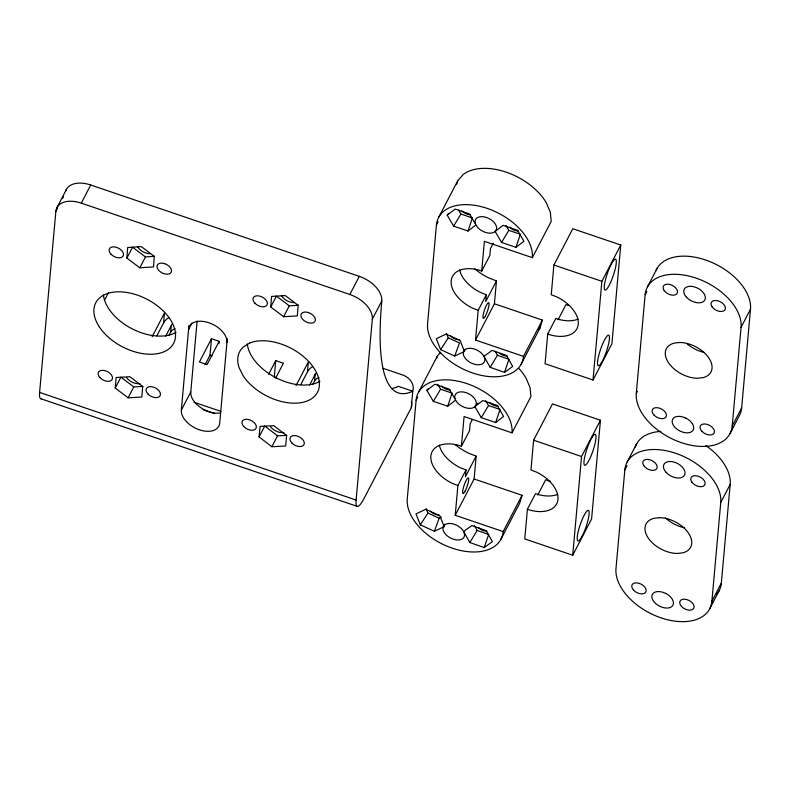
<?xml version="1.0" encoding="UTF-8"?>
<svg xmlns="http://www.w3.org/2000/svg" width="790" height="790" viewBox="0 0 790 790"><rect width="100%" height="100%" fill="white"/><g stroke="black" fill="none" stroke-linecap="round" stroke-linejoin="round"><path stroke-width="1.19" d="M126.904 258.093L127.674 247.507L141.351 246.628L154.267 256.345L153.497 266.931L139.82 267.81L126.904 258.093L132.572 247.211L145.488 256.928L154.603 256.335M270.743 306.994L271.572 296.418L285.279 295.588L298.156 305.325L297.336 315.891L283.62 316.721L270.743 306.994L276.411 296.102L289.288 305.839L298.423 305.286M115.251 388.058L116.13 377.511L129.866 376.712L142.714 386.468L141.844 397.024L128.108 397.824L115.251 388.058L120.919 377.176L133.777 386.932L142.931 386.409M41.337 398.733A25.813 4.987 -71.2 0 1 39.609 392.413L55.843 211.434L57.502 208.234M156.884 335.78L163.609 322.863L164.498 312.988L152.174 336.659M169.011 335.286L170.689 332.057L171.282 325.47A8.255 6.35 5.1 0 1 172.329 324.058M227.283 338.574L219.699 423.154A20.649 12.601 27.5 0 1 199.337 429.79A20.649 12.601 27.5 0 1 181.335 410.099L188.919 325.539M181.335 410.099L190.775 391.959L197.135 321.046M205.064 364.694L210.012 355.194L211.493 338.742L219.166 341.349L218.948 343.699M275.73 377.985L283.422 363.212L275.75 360.605L274.268 377.057L276.46 377.798M300.753 384.71L307.478 371.804L308.357 361.929L296.033 385.599M312.88 384.216L314.558 380.997L315.151 374.411A8.255 6.35 5.1 0 1 316.188 372.999M39.609 392.413L356.112 500.07L372.337 319.101L381.787 300.96A25.813 15.751 27.5 0 0 371.073 282.632L368.347 280.726A25.813 15.751 27.5 0 0 359.282 276.352L90.731 184.998A25.813 15.751 27.5 0 0 65.679 191.219M356.112 500.07A25.813 4.987 -71.2 0 0 364.081 498.391L411.294 407.689L412.775 391.238A376.86 72.739 -71.2 0 1 381.787 300.96M417.782 397.044L416.113 400.244L407.265 498.954A51.627 31.501 27.5 0 0 452.265 548.171A51.627 31.501 27.5 0 0 503.171 531.581L522.062 495.3L474.109 478.987L476.153 456.116L468.569 453.174A41.811 25.517 27.5 0 1 455.386 444.8M438.094 221.832L436.426 225.041L427.578 323.752A51.627 31.501 27.5 0 0 472.578 372.969A51.627 31.501 27.5 0 0 523.484 356.379L542.375 320.098L494.422 303.785L496.466 280.914L488.882 277.971A41.811 25.517 27.5 0 1 474.79 268.837M503.171 531.581L455.218 515.268L457.884 485.524L466.011 469.932L460.382 467.749A30.978 18.901 27.5 0 1 439.309 445.106M457.884 485.524L452.265 483.352A30.978 18.901 27.5 0 1 431.054 454.833A30.978 18.901 27.5 0 1 459.563 445.58L461.4 446.291L464.076 416.557L512.029 432.871L530.91 396.59L530.041 387.515L525.962 377.946A51.627 31.501 27.5 0 0 518.951 368.545M523.484 356.379L475.531 340.065L478.197 310.322L486.314 294.719L480.695 292.547A30.978 18.901 27.5 0 1 459.622 269.894M478.197 310.322L472.578 308.149A30.978 18.901 27.5 0 1 451.367 279.63A30.978 18.901 27.5 0 1 479.876 270.377L481.712 271.089L484.379 241.345L532.342 257.659L551.223 221.378L550.354 212.312L546.275 202.744A51.627 31.501 27.5 0 0 463.216 174.491L457.716 180.801L438.825 217.072M466.011 469.932L465.389 476.795L476.153 456.116M486.314 294.719L485.702 301.592L496.466 280.914M527.424 509.185L524.758 538.918L572.711 555.232L591.592 518.951L600.449 420.24L552.487 403.927L533.606 440.208L530.939 469.951L536.558 472.124A30.978 18.901 27.5 0 1 557.77 500.643A30.978 18.901 27.5 0 1 529.261 509.896L527.424 509.185L535.541 493.582L537.388 494.293A30.978 18.901 27.5 0 0 557.74 494.352M547.737 333.973L545.061 363.716L593.023 380.029L611.904 343.749L620.762 245.038L572.799 228.725L553.918 265.006L551.252 294.739L556.871 296.922A30.978 18.901 27.5 0 1 578.082 325.441A30.978 18.901 27.5 0 1 549.573 334.693L547.737 333.973L555.854 318.38L557.701 319.091A30.978 18.901 27.5 0 0 578.053 319.14M572.711 555.232L581.558 456.521L600.449 420.24M593.023 380.029L601.871 281.319L620.762 245.038M627.053 465.636L624.831 469.902L615.983 568.622A51.627 31.501 27.5 0 0 660.983 617.839A51.627 31.501 27.5 0 0 711.889 601.239L721.339 583.099L730.187 484.389A51.627 31.501 27.5 0 0 705.855 445.619M655.976 270.723A51.627 31.501 27.5 0 1 709.963 261.638A51.627 31.501 27.5 0 1 750.5 309.186L741.652 407.897L732.202 426.037A51.627 31.501 27.5 0 1 681.296 442.627A51.627 31.501 27.5 0 1 636.296 393.41L645.144 294.7L646.812 291.5M711.889 601.239L720.747 502.529L730.187 484.389M732.202 426.037L741.06 327.327L750.5 309.186M259.071 436.919L260.058 426.403L273.834 425.692L286.632 435.497L285.644 446.014L271.859 446.725L259.071 436.919L264.739 426.037L277.527 435.833L286.721 435.359M464.441 351.451L460.116 340.48L446.044 334.101L436.307 338.693L440.632 349.664L454.704 356.043L464.441 351.451L464.964 349.239M444.128 526.654L439.803 515.682L425.731 509.303L415.994 513.895L420.32 524.866L434.391 531.245L444.128 526.654L444.651 524.442M456.689 184.208L457.716 180.801M436.712 358.275L437.403 356.004L440.623 352.31M521.084 364.338L539.975 328.057L542.375 320.098M522.062 495.3L519.662 503.26L500.771 539.54M448.75 213.34L447.199 215.137L453.628 226.138L468.016 231.026L472.39 217.941L460.886 214.031L458.595 210.12M428.437 388.542L426.886 390.339L433.315 401.34L447.703 406.228L452.078 393.144L440.573 389.233L437.719 384.345M496.703 229.653L495.152 231.45L501.581 242.441L515.969 247.339L520.343 234.255L508.839 230.344L505.985 225.456M477.95 403.048L474.839 406.653L481.268 417.653L495.656 422.541L500.04 409.457L488.526 405.547L485.672 400.658M504.524 372.386L512.7 366.451L506.499 355.441L492.131 350.375L483.964 356.31L490.156 367.32L504.524 372.386L508.948 359.302L497.453 355.253L495.251 351.333M484.211 547.588L492.387 541.654L486.186 530.643L471.818 525.577L463.651 531.522L469.843 542.523L484.211 547.588L488.645 534.504L477.15 530.455L474.395 525.557M454.704 356.043L459.504 342.959L448.246 337.853L446.518 333.469M434.391 531.245L439.191 518.161L441.413 517.114M57.038 207.454L66.478 189.314M62.509 198.626L63.615 196.493M55.843 211.434A25.813 15.751 27.5 0 1 69.105 201.262L72.008 201.272A25.813 15.751 27.5 0 1 81.291 203.139L90.731 184.998M104.458 300.378L108.398 292.794M139.82 267.81L145.488 256.928M128.108 397.824L133.777 386.932M165.683 336.234L171.282 325.47M191.901 323.011L188.573 329.41A20.649 12.601 27.5 0 1 208.935 322.774A20.649 12.601 27.5 0 1 226.937 342.465M211.493 338.742L199.406 361.958L207.079 364.575L219.166 341.349M283.62 316.721L289.288 305.839M268.61 374.322L275.75 360.605M81.291 203.139L349.842 294.492L359.282 276.352M271.859 446.725L277.527 435.833M309.542 385.174L315.151 374.411M493.286 243.182L490.452 248.623L489.84 255.486L481.712 271.089M418.512 392.284L437.403 356.004M475.531 340.065L494.422 303.785M472.41 419.47L470.139 423.825L469.527 430.688L461.4 446.291M455.218 515.268L474.109 478.987M558.066 319.802L566.005 304.565L568.494 305.532M537.763 495.004L545.692 479.767L548.181 480.735A41.811 25.517 27.5 0 0 550.433 481.347M647.543 286.74L656.984 268.6M636.296 393.41L637.402 391.277M627.23 461.943L636.681 443.802M729.812 433.996L739.252 415.856A51.627 31.501 27.5 0 0 741.652 407.897M709.499 609.199L718.939 591.068M453.628 226.138L460.886 214.031M501.581 242.441L508.839 230.344M433.315 401.34L440.573 389.233M481.268 417.653L488.526 405.547M490.156 367.32L497.453 355.253M469.843 542.523L477.15 530.455M440.632 349.664L448.246 337.853M420.32 524.866L427.933 513.065L426.205 508.671M538.365 329.904L539.975 328.057M447.199 215.137L455.159 209.034L469.546 213.932L475.975 224.923L468.016 231.026M495.152 231.45L503.112 225.347L517.499 230.246L523.928 241.236L515.969 247.339M426.886 390.339L434.846 384.236L449.234 389.134L455.662 400.125L447.703 406.228M474.839 406.653L482.799 400.55L497.187 405.448L503.615 416.439L495.656 422.541M553.918 265.006L601.871 281.319M383.081 368.328L404.055 375.457A18.397 14.141 5.1 0 1 412.775 391.238L398.387 386.34A376.86 72.739 -71.2 0 1 392.284 388.404M533.606 440.208L581.558 456.521M210.012 355.194L212.204 355.944M194.034 402.238L220.825 411.353M202.981 409.674L214.584 413.624M40.665 398.674L357.169 506.341M427.933 513.065L439.191 518.161M624.831 469.902A51.627 31.501 27.5 0 1 675.736 453.312A51.627 31.501 27.5 0 1 720.747 502.529M684.732 527.858A25.774 15.721 27.5 0 1 665.397 517.845M721.339 583.099A51.627 31.501 27.5 0 1 716.945 593.991M635.259 447.041A51.627 31.501 27.5 0 1 660.815 431.429M498.105 406.159A7.742 4.72 27.5 0 1 489.494 402.426M416.113 400.244A51.627 31.501 27.5 0 1 467.018 383.654A51.627 31.501 27.5 0 1 512.029 432.871M486.897 531.196A7.742 4.72 27.5 0 1 478.286 527.463M438.944 514.883A7.742 4.72 27.5 0 1 430.323 511.15M450.152 389.845A7.742 4.72 27.5 0 1 441.541 386.113M474.563 406.978A11.613 7.09 27.5 0 1 455.87 400.629M454.951 398.476A11.613 7.09 27.5 0 1 466.209 392.699A11.613 7.09 27.5 0 1 475.797 405.566M518.418 230.957A7.742 4.72 27.5 0 1 509.807 227.224M436.426 225.041A51.627 31.501 27.5 0 1 487.331 208.442A51.627 31.501 27.5 0 1 532.342 257.659M507.21 355.994A7.742 4.72 27.5 0 1 500.011 353.545M459.257 339.68A7.742 4.72 27.5 0 1 450.636 335.947M470.465 214.643A7.742 4.72 27.5 0 1 461.854 210.91M494.866 231.776A11.613 7.09 27.5 0 1 476.182 225.417M475.264 223.264A11.613 7.09 27.5 0 1 486.522 217.497A11.613 7.09 27.5 0 1 496.11 230.354M645.144 294.7A51.627 31.501 27.5 0 1 696.049 278.11A51.627 31.501 27.5 0 1 741.06 327.327M704.009 352.429A25.774 15.721 27.5 0 1 687.31 344.055M283.837 432.535A10.329 6.3 27.5 0 1 270.516 426.699M139.978 383.594A10.329 6.3 27.5 0 1 126.657 377.758M176.081 332.304A43.885 26.771 27.5 0 1 132.118 328.818A43.885 26.771 27.5 0 1 103.421 294.956M411.412 401.715A18.397 14.141 5.1 0 1 411.294 407.689M294.403 302.6A10.329 6.3 27.5 0 1 281.517 295.737M170.689 332.057A8.255 6.35 5.1 0 1 175.074 328.719M150.535 253.669A10.329 6.3 27.5 0 1 137.648 246.796M163.609 322.863A16.521 12.689 5.1 0 1 168.685 317.758M314.558 380.997A8.255 6.35 5.1 0 1 318.943 377.65M349.842 294.492A25.813 15.751 27.5 0 1 358.907 298.867L361.632 300.773A25.813 15.751 27.5 0 1 372.337 319.101M220.706 412.903A20.649 12.601 27.5 0 1 200.423 407.403A20.649 12.601 27.5 0 1 190.775 391.959M307.478 371.804A16.521 12.689 5.1 0 1 312.554 366.698M319.94 381.244A43.885 26.771 27.5 0 1 275.977 377.748A43.885 26.771 27.5 0 1 247.29 343.897M463.641 351.392L463.246 353.239A11.613 7.09 27.5 0 0 471.166 362.995L473.961 364.101A11.613 7.09 27.5 0 0 484.764 360.754A11.613 7.09 27.5 0 0 476.943 350.039L474.148 348.933A11.613 7.09 27.5 0 0 464.737 349.881L463.641 351.392M443.328 526.594L442.933 528.441A11.613 7.09 27.5 0 0 450.853 538.197L453.648 539.303A11.613 7.09 27.5 0 0 464.451 535.956A11.613 7.09 27.5 0 0 456.63 525.241L453.835 524.135A11.613 7.09 27.5 0 0 444.434 525.093L443.328 526.594M612.606 261.796L611.085 264.482A16.323 3.15 -71.2 0 0 604.449 284.904A16.323 3.15 -71.2 0 0 607.974 287.432L609.495 284.746A16.323 3.15 -71.2 0 0 616.121 264.324A16.323 3.15 -71.2 0 0 612.606 261.796M592.293 436.998L590.772 439.684A16.323 3.15 -71.2 0 0 584.146 460.106A16.323 3.15 -71.2 0 0 587.661 462.634L589.182 459.948A16.323 3.15 -71.2 0 0 595.818 439.526A16.323 3.15 -71.2 0 0 592.293 436.998M249.68 343.067L243.192 347.096A43.885 26.771 27.5 0 0 239.123 367.715L243.211 375.872A43.885 26.771 27.5 0 0 301.997 402.485A43.885 26.771 27.5 0 0 309.848 362.758A43.885 26.771 27.5 0 0 249.68 343.067M679.706 342.485L674.413 343.067A25.142 15.346 27.5 0 0 668.419 362.61A25.142 15.346 27.5 0 0 697.649 378.262L702.932 377.669A25.142 15.346 27.5 0 0 708.936 358.127A25.142 15.346 27.5 0 0 679.706 342.485M659.393 517.687L654.1 518.27A25.142 15.346 27.5 0 0 648.106 537.812A25.142 15.346 27.5 0 0 677.336 553.464L682.629 552.882A25.142 15.346 27.5 0 0 688.623 533.329A25.142 15.346 27.5 0 0 659.393 517.687M164.715 263.672L162.819 263.208A7.831 4.779 27.5 0 0 158.415 269.983A7.831 4.779 27.5 0 0 170.67 273.014A7.831 4.779 27.5 0 0 164.715 263.672M308.584 312.613L306.688 312.149A7.831 4.779 27.5 0 0 302.274 318.913A7.831 4.779 27.5 0 0 314.538 321.955A7.831 4.779 27.5 0 0 308.584 312.613M685.848 418.127L683.054 417.011A11.613 7.09 27.5 0 0 672.25 420.359A11.613 7.09 27.5 0 0 680.072 431.083L682.866 432.189A11.613 7.09 27.5 0 0 693.66 428.842A11.613 7.09 27.5 0 0 685.848 418.127M665.536 593.33L662.741 592.224A11.613 7.09 27.5 0 0 651.938 595.571A11.613 7.09 27.5 0 0 659.759 606.286L662.553 607.392A11.613 7.09 27.5 0 0 673.347 604.044A11.613 7.09 27.5 0 0 665.536 593.33M643.88 465.784A7.742 4.72 27.5 0 0 656.352 469.151A7.742 4.72 27.5 0 0 649.696 459.74A7.742 4.72 27.5 0 0 643.88 465.784M681.523 606.434A7.742 4.72 27.5 0 0 693.748 608.31A7.742 4.72 27.5 0 0 685.483 599.274A7.742 4.72 27.5 0 0 681.523 606.434M633.56 590.12A7.742 4.72 27.5 0 0 645.795 591.996A7.742 4.72 27.5 0 0 637.53 582.961A7.742 4.72 27.5 0 0 633.56 590.12M691.862 482.137A7.742 4.72 27.5 0 0 704.334 485.435A7.742 4.72 27.5 0 0 697.6 476.034A7.742 4.72 27.5 0 0 691.862 482.137M666.148 472.4A11.613 7.09 27.5 0 0 684.495 475.215A11.613 7.09 27.5 0 0 672.093 461.656A11.613 7.09 27.5 0 0 666.148 472.4M465.211 490.955A8.255 1.59 -71.2 0 0 468.539 478.029A8.255 1.59 -71.2 0 0 463.305 488.082A8.255 1.59 -71.2 0 0 465.211 490.955M582.25 535.956A16.155 3.121 -71.2 0 0 588.757 510.676A16.155 3.121 -71.2 0 0 578.517 530.347A16.155 3.121 -71.2 0 0 582.25 535.956M485.524 315.753A8.255 1.59 -71.2 0 0 488.852 302.827A8.255 1.59 -71.2 0 0 483.618 312.88A8.255 1.59 -71.2 0 0 485.524 315.753M664.193 290.582A7.742 4.72 27.5 0 0 676.665 293.949A7.742 4.72 27.5 0 0 670.009 284.528A7.742 4.72 27.5 0 0 664.193 290.582M701.836 431.231A7.742 4.72 27.5 0 0 714.061 433.108A7.742 4.72 27.5 0 0 705.796 424.072A7.742 4.72 27.5 0 0 701.836 431.231M653.873 414.918A7.742 4.72 27.5 0 0 666.108 416.794A7.742 4.72 27.5 0 0 657.843 407.759A7.742 4.72 27.5 0 0 653.873 414.918M712.175 306.935A7.742 4.72 27.5 0 0 724.637 310.233A7.742 4.72 27.5 0 0 717.913 300.832A7.742 4.72 27.5 0 0 712.175 306.935M686.461 297.198A11.613 7.09 27.5 0 0 704.808 300.012A11.613 7.09 27.5 0 0 692.405 286.454A11.613 7.09 27.5 0 0 686.461 297.198M602.563 360.754A16.155 3.121 -71.2 0 0 609.07 335.464A16.155 3.121 -71.2 0 0 598.83 355.135A16.155 3.121 -71.2 0 0 602.563 360.754M291.727 442.834A7.742 4.72 27.5 0 0 303.953 444.711A7.742 4.72 27.5 0 0 295.687 435.675A7.742 4.72 27.5 0 0 291.727 442.834M243.764 426.521A7.742 4.72 27.5 0 0 256 428.397A7.742 4.72 27.5 0 0 247.734 419.362A7.742 4.72 27.5 0 0 243.764 426.521M147.858 393.894A7.742 4.72 27.5 0 0 160.094 395.77A7.742 4.72 27.5 0 0 151.828 386.735A7.742 4.72 27.5 0 0 147.858 393.894M99.905 377.581A7.742 4.72 27.5 0 0 112.141 379.457A7.742 4.72 27.5 0 0 103.865 370.421A7.742 4.72 27.5 0 0 99.905 377.581M99.343 326.932A43.885 26.771 27.5 0 0 170.077 347.916A43.885 26.771 27.5 0 0 134.695 294.265A43.885 26.771 27.5 0 0 99.343 326.932M110.916 254.113A7.742 4.72 27.5 0 0 123.151 255.99A7.742 4.72 27.5 0 0 114.876 246.954A7.742 4.72 27.5 0 0 110.916 254.113M254.775 303.054A7.742 4.72 27.5 0 0 267.01 304.93A7.742 4.72 27.5 0 0 258.745 295.894A7.742 4.72 27.5 0 0 254.775 303.054"/></g></svg>
